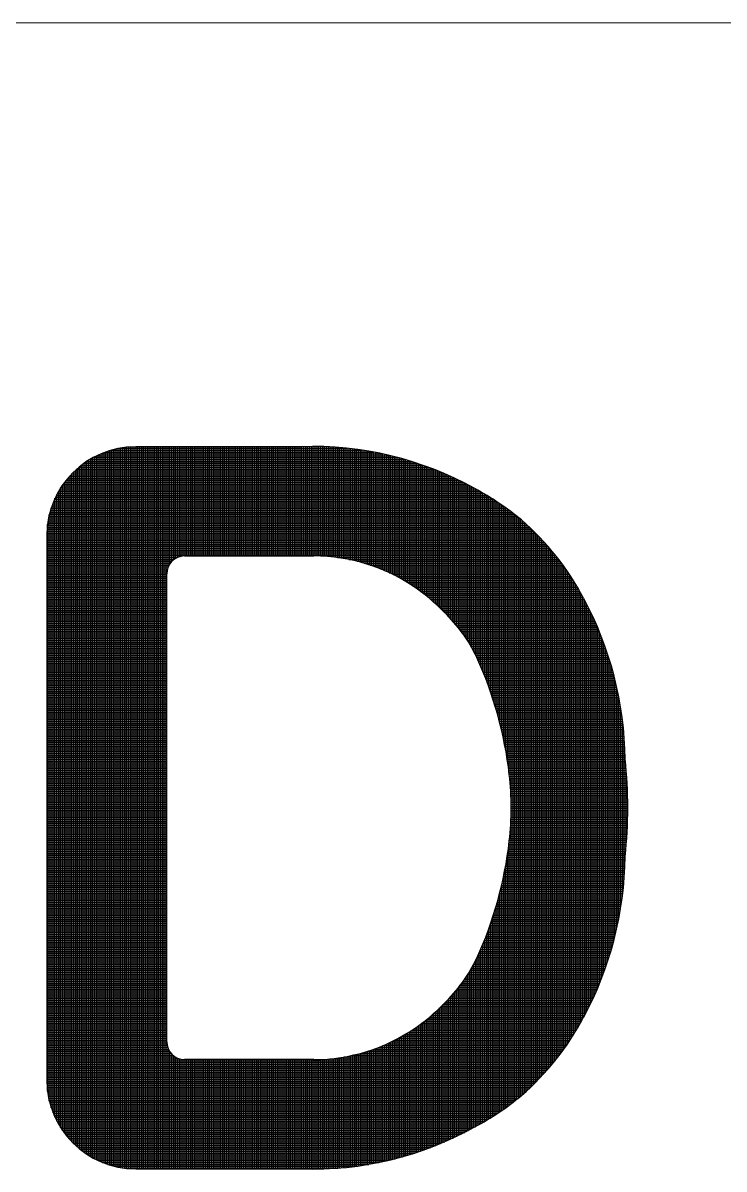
# Model space of a CAD drawing. Header units: inches. Extents: x 1019 to 1860, y -6 to 588.
# Drawn here: x 1694.75 to 1701.21, y 93.17 to 103.73 of the extents above; entities that cross this region are included whole.
import ezdxf

# ---------------------------------------------------------------- set-up
doc = ezdxf.new("R2010")
doc.units = ezdxf.units.IN
doc.header["$MEASUREMENT"] = 0
doc.layers.add('BG 0 -1', color=7, linetype='Continuous')
doc.layers.add('BG ÇÑ±¹Áö¿ª³\xad¹æ±â¼úÁÖ½ÄÈ¸»ç CI', color=7, linetype='Continuous')

msp = doc.modelspace()

# ---------------------------------------------------------------- linework, layer by layer
at = {"layer": 'BG 0 -1', "color": 7, "linetype": 'Continuous', "lineweight": 9}
msp.add_line((1685.763, 103.73), (1835.03, 103.73), dxfattribs=at)
at = {"layer": 'BG ÇÑ±¹Áö¿ª³\xad¹æ±â¼úÁÖ½ÄÈ¸»ç CI', "color": 242, "linetype": 'Continuous', "lineweight": 25, "true_color": 0xd51c29}
for p, q in [((1695.603, 93.193), (1695.603, 99.803)), ((1695.62, 93.189), (1695.62, 99.807)), ((1695.637, 93.185), (1695.637, 99.81)), ((1695.638, 99.81), (1697.741, 99.81)), ((1695.655, 93.182), (1695.655, 99.814)), ((1695.672, 93.179), (1695.672, 99.816)), ((1695.69, 93.177), (1695.69, 99.819)), ((1695.707, 93.175), (1695.707, 99.821)), ((1695.724, 93.173), (1695.724, 99.822)), ((1695.742, 93.172), (1695.742, 99.824)), ((1695.759, 93.171), (1695.759, 99.824)), ((1695.776, 93.171), (1695.776, 99.825)), ((1697.316, 99.825), (1695.791, 99.825)), ((1695.794, 93.171), (1695.794, 99.825)), ((1695.811, 93.171), (1695.811, 99.825)), ((1695.828, 93.171), (1695.828, 99.825)), ((1695.846, 93.171), (1695.846, 99.825)), ((1695.863, 93.171), (1695.863, 99.825)), ((1695.881, 93.171), (1695.881, 99.825)), ((1695.898, 93.171), (1695.898, 99.825)), ((1695.915, 93.171), (1695.915, 99.825)), ((1695.933, 93.171), (1695.933, 99.825)), ((1695.95, 93.171), (1695.95, 99.825)), ((1695.967, 93.171), (1695.967, 99.825)), ((1695.985, 93.171), (1695.985, 99.825)), ((1696.002, 93.171), (1696.002, 99.825)), ((1696.019, 93.171), (1696.019, 99.825)), ((1696.037, 93.171), (1696.037, 99.825)), ((1696.054, 93.171), (1696.054, 99.825)), ((1696.072, 93.171), (1696.072, 99.825)), ((1696.089, 98.717), (1696.089, 99.825)), ((1696.106, 98.749), (1696.106, 99.825)), ((1696.124, 98.769), (1696.124, 99.825)), ((1696.141, 98.784), (1696.141, 99.825)), ((1696.158, 98.796), (1696.158, 99.825)), ((1696.176, 98.805), (1696.176, 99.825)), ((1696.193, 98.811), (1696.193, 99.825)), ((1696.21, 98.815), (1696.21, 99.825)), ((1696.228, 98.817), (1696.228, 99.825)), ((1696.245, 98.818), (1696.245, 99.825)), ((1696.263, 98.818), (1696.263, 99.825)), ((1696.28, 98.818), (1696.28, 99.825)), ((1696.297, 98.818), (1696.297, 99.825)), ((1696.315, 98.818), (1696.315, 99.825)), ((1696.332, 98.818), (1696.332, 99.825)), ((1696.349, 98.818), (1696.349, 99.825)), ((1696.367, 98.818), (1696.367, 99.825)), ((1696.384, 98.818), (1696.384, 99.825)), ((1696.402, 98.818), (1696.402, 99.825)), ((1696.419, 98.818), (1696.419, 99.825)), ((1696.436, 98.818), (1696.436, 99.825)), ((1696.454, 98.818), (1696.454, 99.825)), ((1696.471, 98.818), (1696.471, 99.825)), ((1696.488, 98.818), (1696.488, 99.825)), ((1696.506, 98.818), (1696.506, 99.825)), ((1696.523, 98.818), (1696.523, 99.825)), ((1696.54, 98.818), (1696.54, 99.825)), ((1696.558, 98.818), (1696.558, 99.825)), ((1696.575, 98.818), (1696.575, 99.825)), ((1696.593, 98.818), (1696.593, 99.825)), ((1696.61, 98.818), (1696.61, 99.825)), ((1696.627, 98.818), (1696.627, 99.825)), ((1696.645, 98.818), (1696.645, 99.825)), ((1696.662, 98.818), (1696.662, 99.825)), ((1696.679, 98.818), (1696.679, 99.825)), ((1696.697, 98.818), (1696.697, 99.825)), ((1696.714, 98.818), (1696.714, 99.825)), ((1696.731, 98.818), (1696.731, 99.825)), ((1696.749, 98.818), (1696.749, 99.825)), ((1696.766, 98.818), (1696.766, 99.825)), ((1696.784, 98.818), (1696.784, 99.825)), ((1696.801, 98.818), (1696.801, 99.825)), ((1696.818, 98.818), (1696.818, 99.825)), ((1696.836, 98.818), (1696.836, 99.825)), ((1696.853, 98.818), (1696.853, 99.825)), ((1696.87, 98.818), (1696.87, 99.825)), ((1696.888, 98.818), (1696.888, 99.825)), ((1696.905, 98.818), (1696.905, 99.825)), ((1696.922, 98.818), (1696.922, 99.825)), ((1696.94, 98.818), (1696.94, 99.825)), ((1696.957, 98.818), (1696.957, 99.825)), ((1696.975, 98.818), (1696.975, 99.825)), ((1696.992, 98.818), (1696.992, 99.825)), ((1697.009, 98.818), (1697.009, 99.825)), ((1697.027, 98.818), (1697.027, 99.825)), ((1697.044, 98.818), (1697.044, 99.825)), ((1697.061, 98.818), (1697.061, 99.825)), ((1697.079, 98.818), (1697.079, 99.825)), ((1697.096, 98.818), (1697.096, 99.825)), ((1697.113, 98.818), (1697.113, 99.825)), ((1697.131, 98.818), (1697.131, 99.825)), ((1697.148, 98.818), (1697.148, 99.825)), ((1697.166, 98.818), (1697.166, 99.825)), ((1697.183, 98.818), (1697.183, 99.825)), ((1697.2, 98.818), (1697.2, 99.825)), ((1697.218, 98.818), (1697.218, 99.825)), ((1697.235, 98.818), (1697.235, 99.825)), ((1697.252, 98.818), (1697.252, 99.825)), ((1697.27, 98.818), (1697.27, 99.825)), ((1697.287, 98.818), (1697.287, 99.825)), ((1697.304, 98.818), (1697.304, 99.825)), ((1697.322, 98.818), (1697.322, 99.825)), ((1697.339, 98.818), (1697.339, 99.826)), ((1697.357, 98.818), (1697.357, 99.826)), ((1697.374, 98.818), (1697.374, 99.827)), ((1697.391, 98.818), (1697.391, 99.827)), ((1697.409, 98.818), (1697.409, 99.827)), ((1697.426, 98.818), (1697.426, 99.827)), ((1697.443, 98.818), (1697.443, 99.827)), ((1697.461, 98.818), (1697.461, 99.827)), ((1697.478, 98.817), (1697.478, 99.827)), ((1697.495, 98.817), (1697.495, 99.826)), ((1697.513, 98.816), (1697.513, 99.826)), ((1697.53, 98.815), (1697.53, 99.825)), ((1697.548, 98.814), (1697.548, 99.824)), ((1697.565, 98.812), (1697.565, 99.824)), ((1697.582, 98.811), (1697.582, 99.823)), ((1697.6, 98.809), (1697.6, 99.822)), ((1697.617, 98.807), (1697.617, 99.821)), ((1697.634, 98.805), (1697.634, 99.82)), ((1697.652, 98.803), (1697.652, 99.819)), ((1697.669, 98.801), (1697.669, 99.817)), ((1697.686, 98.798), (1697.686, 99.816)), ((1697.704, 98.795), (1697.704, 99.814)), ((1697.721, 98.792), (1697.721, 99.813)), ((1697.739, 98.789), (1697.739, 99.811)), ((1697.756, 98.785), (1697.756, 99.809)), ((1697.773, 98.782), (1697.773, 99.807)), ((1697.791, 98.778), (1697.791, 99.805)), ((1697.808, 98.774), (1697.808, 99.803)), ((1695.36, 93.293), (1695.36, 99.702)), ((1695.366, 99.706), (1698.274, 99.706)), ((1695.377, 93.283), (1695.377, 99.713)), ((1695.394, 93.273), (1695.394, 99.723)), ((1695.396, 99.724), (1698.212, 99.724)), ((1695.412, 93.264), (1695.412, 99.732)), ((1695.429, 93.255), (1695.429, 99.741)), ((1695.43, 99.741), (1698.144, 99.741)), ((1695.446, 93.247), (1695.446, 99.749)), ((1695.464, 93.239), (1695.464, 99.757)), ((1695.467, 99.758), (1698.068, 99.758)), ((1695.481, 93.231), (1695.481, 99.764)), ((1695.499, 93.225), (1695.499, 99.771)), ((1695.511, 99.776), (1697.981, 99.776)), ((1695.516, 93.218), (1695.516, 99.777)), ((1695.533, 93.212), (1695.533, 99.783)), ((1695.551, 93.207), (1695.551, 99.789)), ((1695.565, 99.793), (1697.878, 99.793)), ((1695.568, 93.202), (1695.568, 99.794)), ((1695.585, 93.197), (1695.585, 99.799)), ((1697.825, 98.77), (1697.825, 99.801)), ((1697.843, 98.766), (1697.843, 99.798)), ((1697.86, 98.761), (1697.86, 99.796)), ((1697.877, 98.756), (1697.877, 99.793)), ((1697.895, 98.751), (1697.895, 99.791)), ((1697.912, 98.746), (1697.912, 99.788)), ((1697.93, 98.741), (1697.93, 99.785)), ((1697.947, 98.735), (1697.947, 99.782)), ((1697.964, 98.729), (1697.964, 99.779)), ((1697.982, 98.723), (1697.982, 99.776)), ((1697.999, 98.717), (1697.999, 99.772)), ((1698.016, 98.71), (1698.016, 99.769)), ((1698.034, 98.703), (1698.034, 99.766)), ((1698.051, 98.696), (1698.051, 99.762)), ((1698.068, 98.689), (1698.068, 99.758)), ((1698.086, 98.682), (1698.086, 99.754)), ((1698.103, 98.674), (1698.103, 99.751)), ((1698.121, 98.666), (1698.121, 99.747)), ((1698.138, 98.658), (1698.138, 99.742)), ((1698.155, 98.65), (1698.155, 99.738)), ((1698.173, 98.641), (1698.173, 99.734)), ((1698.19, 98.632), (1698.19, 99.729)), ((1698.207, 98.623), (1698.207, 99.725)), ((1698.225, 98.614), (1698.225, 99.72)), ((1698.242, 98.604), (1698.242, 99.715)), ((1698.26, 98.594), (1698.26, 99.711)), ((1698.277, 98.583), (1698.277, 99.706)), ((1698.294, 98.573), (1698.294, 99.7)), ((1695.221, 93.402), (1695.221, 99.594)), ((1695.229, 99.602), (1698.574, 99.602)), ((1695.238, 93.385), (1695.238, 99.61)), ((1695.248, 99.619), (1698.531, 99.619)), ((1695.255, 93.37), (1695.255, 99.626)), ((1695.269, 99.637), (1698.485, 99.637)), ((1695.273, 93.355), (1695.273, 99.64)), ((1695.29, 99.654), (1698.437, 99.654)), ((1695.29, 93.341), (1695.29, 99.654)), ((1695.308, 93.328), (1695.308, 99.667)), ((1695.314, 99.672), (1698.386, 99.672)), ((1695.325, 93.316), (1695.325, 99.68)), ((1695.339, 99.689), (1698.332, 99.689)), ((1695.342, 93.304), (1695.342, 99.691)), ((1698.312, 98.562), (1698.312, 99.695)), ((1698.329, 98.551), (1698.329, 99.69)), ((1698.346, 98.539), (1698.346, 99.684)), ((1698.364, 98.528), (1698.364, 99.679)), ((1698.381, 98.515), (1698.381, 99.673)), ((1698.398, 98.503), (1698.398, 99.667)), ((1698.416, 98.49), (1698.416, 99.662)), ((1698.433, 98.477), (1698.433, 99.656)), ((1698.451, 98.464), (1698.451, 99.649)), ((1698.468, 98.45), (1698.468, 99.643)), ((1698.485, 98.436), (1698.485, 99.637)), ((1698.503, 98.421), (1698.503, 99.63)), ((1698.52, 98.406), (1698.52, 99.624)), ((1698.537, 98.391), (1698.537, 99.617)), ((1698.555, 98.375), (1698.555, 99.61)), ((1698.572, 98.359), (1698.572, 99.603)), ((1698.589, 98.343), (1698.589, 99.596)), ((1695.134, 93.5), (1695.134, 99.495)), ((1695.136, 99.498), (1698.803, 99.498)), ((1695.149, 99.515), (1698.768, 99.515)), ((1695.151, 93.478), (1695.151, 99.518)), ((1695.164, 99.533), (1698.732, 99.533)), ((1695.169, 93.457), (1695.169, 99.539)), ((1695.179, 99.55), (1698.695, 99.55)), ((1695.186, 93.437), (1695.186, 99.558)), ((1695.194, 99.567), (1698.656, 99.567)), ((1695.203, 93.419), (1695.203, 99.577)), ((1695.211, 99.585), (1698.616, 99.585)), ((1698.607, 98.326), (1698.607, 99.589)), ((1698.624, 98.308), (1698.624, 99.581)), ((1698.642, 98.291), (1698.642, 99.574)), ((1698.659, 98.274), (1698.659, 99.566)), ((1698.676, 98.256), (1698.676, 99.559)), ((1698.694, 98.238), (1698.694, 99.551)), ((1698.711, 98.219), (1698.711, 99.543)), ((1698.728, 98.199), (1698.728, 99.535)), ((1698.746, 98.178), (1698.746, 99.526)), ((1698.763, 98.157), (1698.763, 99.518)), ((1698.78, 98.134), (1698.78, 99.509)), ((1698.798, 98.111), (1698.798, 99.501)), ((1698.815, 98.087), (1698.815, 99.492)), ((1695.064, 93.611), (1695.064, 99.385)), ((1695.069, 99.394), (1698.995, 99.394)), ((1695.079, 99.411), (1698.965, 99.411)), ((1695.082, 93.579), (1695.082, 99.416)), ((1695.089, 99.428), (1698.933, 99.428)), ((1695.099, 93.551), (1695.099, 99.445)), ((1695.1, 99.446), (1698.902, 99.446)), ((1695.111, 99.463), (1698.87, 99.463)), ((1695.117, 93.525), (1695.117, 99.471)), ((1695.123, 99.481), (1698.837, 99.481)), ((1698.833, 98.061), (1698.833, 99.483)), ((1698.85, 98.034), (1698.85, 99.474)), ((1698.867, 98.006), (1698.867, 99.465)), ((1698.885, 97.976), (1698.885, 99.455)), ((1698.902, 97.945), (1698.902, 99.446)), ((1698.919, 97.911), (1698.919, 99.436)), ((1698.937, 97.875), (1698.937, 99.427)), ((1698.954, 97.836), (1698.954, 99.417)), ((1698.971, 97.796), (1698.971, 99.407)), ((1698.989, 97.754), (1698.989, 99.397)), ((1699.006, 97.711), (1699.006, 99.387)), ((1695.022, 99.29), (1699.159, 99.29)), ((1695.029, 99.307), (1699.134, 99.307)), ((1695.03, 93.686), (1695.03, 99.309)), ((1695.036, 99.324), (1699.108, 99.324)), ((1695.043, 99.342), (1699.081, 99.342)), ((1695.047, 93.646), (1695.047, 99.35)), ((1695.051, 99.359), (1699.053, 99.359)), ((1695.06, 99.376), (1699.025, 99.376)), ((1699.024, 97.666), (1699.024, 99.377)), ((1699.041, 97.619), (1699.041, 99.366)), ((1699.058, 97.57), (1699.058, 99.356)), ((1699.076, 97.518), (1699.076, 99.345)), ((1699.093, 97.464), (1699.093, 99.334)), ((1699.11, 97.406), (1699.11, 99.323)), ((1699.128, 97.345), (1699.128, 99.311)), ((1699.145, 97.279), (1699.145, 99.299)), ((1699.162, 97.207), (1699.162, 99.287)), ((1699.18, 97.128), (1699.18, 99.275)), ((1694.991, 99.185), (1699.3, 99.185)), ((1694.995, 99.203), (1699.278, 99.203)), ((1694.995, 93.794), (1694.995, 99.201)), ((1695, 99.22), (1699.255, 99.22)), ((1695.005, 99.237), (1699.232, 99.237)), ((1695.01, 99.255), (1699.209, 99.255)), ((1695.012, 93.734), (1695.012, 99.262)), ((1695.016, 99.272), (1699.184, 99.272)), ((1699.197, 97.038), (1699.197, 99.263)), ((1699.215, 96.933), (1699.215, 99.25)), ((1699.232, 96.8), (1699.232, 99.238)), ((1699.249, 93.771), (1699.249, 99.225)), ((1699.267, 93.784), (1699.267, 99.211)), ((1699.284, 93.798), (1699.284, 99.198)), ((1699.301, 93.811), (1699.301, 99.184)), ((1699.319, 93.825), (1699.319, 99.17)), ((1694.973, 99.064), (1699.438, 99.064)), ((1694.975, 99.081), (1699.419, 99.081)), ((1694.976, 99.099), (1699.401, 99.099)), ((1694.978, 93.887), (1694.978, 99.108)), ((1694.979, 99.116), (1699.382, 99.116)), ((1694.981, 99.133), (1699.362, 99.133)), ((1694.984, 99.151), (1699.343, 99.151)), ((1694.987, 99.168), (1699.321, 99.168)), ((1699.336, 93.84), (1699.336, 99.156)), ((1699.353, 93.855), (1699.353, 99.141)), ((1699.371, 93.87), (1699.371, 99.126)), ((1699.388, 93.886), (1699.388, 99.11)), ((1699.406, 93.902), (1699.406, 99.094)), ((1699.423, 93.918), (1699.423, 99.078)), ((1694.971, 99.029), (1699.473, 99.029)), ((1694.971, 99.012), (1699.49, 99.012)), ((1694.971, 99.005), (1694.971, 93.991)), ((1694.971, 98.994), (1699.507, 98.994)), ((1694.971, 98.977), (1699.524, 98.977)), ((1694.971, 98.96), (1699.54, 98.96)), ((1694.972, 99.046), (1699.455, 99.046)), ((1699.44, 93.934), (1699.44, 99.061)), ((1699.458, 93.951), (1699.458, 99.044)), ((1699.475, 93.969), (1699.475, 99.027)), ((1699.492, 93.986), (1699.492, 99.009)), ((1699.51, 94.004), (1699.51, 98.992)), ((1699.527, 94.022), (1699.527, 98.973)), ((1694.971, 98.942), (1699.556, 98.942)), ((1694.971, 98.925), (1699.571, 98.925)), ((1694.971, 98.908), (1699.587, 98.908)), ((1694.971, 98.89), (1699.602, 98.89)), ((1694.971, 98.873), (1699.616, 98.873)), ((1694.971, 98.855), (1699.631, 98.855)), ((1699.544, 94.041), (1699.544, 98.955)), ((1699.562, 94.06), (1699.562, 98.935)), ((1699.579, 94.08), (1699.579, 98.916)), ((1699.597, 94.1), (1699.597, 98.896)), ((1699.614, 94.12), (1699.614, 98.876)), ((1699.631, 94.141), (1699.631, 98.855)), ((1694.971, 98.838), (1699.645, 98.838)), ((1694.971, 98.821), (1699.659, 98.821)), ((1694.971, 98.803), (1696.173, 98.803)), ((1694.971, 98.786), (1696.143, 98.786)), ((1694.971, 98.769), (1696.123, 98.769)), ((1694.971, 98.751), (1696.108, 98.751)), ((1696.24, 98.818), (1697.432, 98.818)), ((1697.649, 98.803), (1699.673, 98.803)), ((1697.753, 98.786), (1699.686, 98.786)), ((1697.831, 98.769), (1699.7, 98.769)), ((1697.894, 98.751), (1699.713, 98.751)), ((1699.649, 94.162), (1699.649, 98.834)), ((1699.666, 94.184), (1699.666, 98.812)), ((1699.683, 94.206), (1699.683, 98.79)), ((1699.701, 94.229), (1699.701, 98.767)), ((1694.971, 98.734), (1696.097, 98.734)), ((1694.971, 98.717), (1696.089, 98.717)), ((1694.971, 98.699), (1696.083, 98.699)), ((1694.971, 98.682), (1696.079, 98.682)), ((1694.971, 98.664), (1696.076, 98.664)), ((1694.971, 98.647), (1696.076, 98.647)), ((1696.076, 94.342), (1696.076, 98.654)), ((1697.95, 98.734), (1699.725, 98.734)), ((1697.999, 98.717), (1699.738, 98.717)), ((1698.044, 98.699), (1699.75, 98.699)), ((1698.086, 98.682), (1699.762, 98.682)), ((1698.125, 98.664), (1699.774, 98.664)), ((1698.161, 98.647), (1699.786, 98.647)), ((1699.718, 94.252), (1699.718, 98.744)), ((1699.735, 94.276), (1699.735, 98.72)), ((1699.753, 94.3), (1699.753, 98.695)), ((1699.77, 94.325), (1699.77, 98.67)), ((1699.788, 94.351), (1699.788, 98.645)), ((1694.971, 98.63), (1696.076, 98.63)), ((1694.971, 98.612), (1696.076, 98.612)), ((1694.971, 98.595), (1696.076, 98.595)), ((1694.971, 98.578), (1696.076, 98.578)), ((1694.971, 98.56), (1696.076, 98.56)), ((1694.971, 98.543), (1696.076, 98.543)), ((1698.195, 98.63), (1699.797, 98.63)), ((1698.227, 98.612), (1699.809, 98.612)), ((1698.257, 98.595), (1699.82, 98.595)), ((1698.287, 98.578), (1699.831, 98.578)), ((1698.314, 98.56), (1699.841, 98.56)), ((1698.341, 98.543), (1699.852, 98.543)), ((1699.805, 94.378), (1699.805, 98.618)), ((1699.822, 94.405), (1699.822, 98.591)), ((1699.84, 94.433), (1699.84, 98.563)), ((1694.971, 98.526), (1696.076, 98.526)), ((1694.971, 98.508), (1696.076, 98.508)), ((1694.971, 98.491), (1696.076, 98.491)), ((1694.971, 98.473), (1696.076, 98.473)), ((1694.971, 98.456), (1696.076, 98.456)), ((1694.971, 98.439), (1696.076, 98.439)), ((1698.367, 98.526), (1699.862, 98.526)), ((1698.391, 98.508), (1699.872, 98.508)), ((1698.415, 98.491), (1699.882, 98.491)), ((1698.438, 98.473), (1699.892, 98.473)), ((1698.46, 98.456), (1699.901, 98.456)), ((1698.482, 98.439), (1699.911, 98.439)), ((1699.857, 94.462), (1699.857, 98.534)), ((1699.874, 94.492), (1699.874, 98.504)), ((1699.892, 94.522), (1699.892, 98.473)), ((1699.909, 94.554), (1699.909, 98.441)), ((1694.971, 98.421), (1696.076, 98.421)), ((1694.971, 98.404), (1696.076, 98.404)), ((1694.971, 98.387), (1696.076, 98.387)), ((1694.971, 98.369), (1696.076, 98.369)), ((1694.971, 98.352), (1696.076, 98.352)), ((1694.971, 98.335), (1696.076, 98.335)), ((1698.502, 98.421), (1699.92, 98.421)), ((1698.523, 98.404), (1699.929, 98.404)), ((1698.542, 98.387), (1699.938, 98.387)), ((1698.561, 98.369), (1699.947, 98.369)), ((1698.58, 98.352), (1699.956, 98.352)), ((1698.598, 98.335), (1699.964, 98.335)), ((1699.926, 94.587), (1699.926, 98.409)), ((1699.944, 94.62), (1699.944, 98.375)), ((1699.961, 94.655), (1699.961, 98.341)), ((1694.971, 98.317), (1696.076, 98.317)), ((1694.971, 98.3), (1696.076, 98.3)), ((1694.971, 98.282), (1696.076, 98.282)), ((1694.971, 98.265), (1696.076, 98.265)), ((1694.971, 98.248), (1696.076, 98.248)), ((1694.971, 98.23), (1696.076, 98.23)), ((1698.615, 98.317), (1699.973, 98.317)), ((1698.632, 98.3), (1699.981, 98.3)), ((1698.65, 98.282), (1699.99, 98.282)), ((1698.668, 98.265), (1699.998, 98.265)), ((1698.684, 98.248), (1700.006, 98.248)), ((1698.7, 98.23), (1700.014, 98.23)), ((1699.979, 94.69), (1699.979, 98.306)), ((1699.996, 94.726), (1699.996, 98.269)), ((1700.013, 94.764), (1700.013, 98.231)), ((1694.971, 98.213), (1696.076, 98.213)), ((1694.971, 98.196), (1696.076, 98.196)), ((1694.971, 98.178), (1696.076, 98.178)), ((1694.971, 98.161), (1696.076, 98.161)), ((1694.971, 98.144), (1696.076, 98.144)), ((1694.971, 98.126), (1696.076, 98.126)), ((1698.716, 98.213), (1700.022, 98.213)), ((1698.731, 98.196), (1700.029, 98.196)), ((1698.746, 98.178), (1700.037, 98.178)), ((1698.76, 98.161), (1700.044, 98.161)), ((1698.773, 98.144), (1700.052, 98.144)), ((1698.787, 98.126), (1700.059, 98.126)), ((1700.031, 94.803), (1700.031, 98.192)), ((1700.048, 94.844), (1700.048, 98.152)), ((1694.971, 98.109), (1696.076, 98.109)), ((1694.971, 98.091), (1696.076, 98.091)), ((1694.971, 98.074), (1696.076, 98.074)), ((1694.971, 98.057), (1696.076, 98.057)), ((1694.971, 98.039), (1696.076, 98.039)), ((1694.971, 98.022), (1696.076, 98.022)), ((1698.799, 98.109), (1700.066, 98.109)), ((1698.812, 98.091), (1700.073, 98.091)), ((1698.824, 98.074), (1700.079, 98.074)), ((1698.836, 98.057), (1700.086, 98.057)), ((1698.847, 98.039), (1700.093, 98.039)), ((1698.858, 98.022), (1700.099, 98.022)), ((1700.065, 94.886), (1700.065, 98.11)), ((1700.083, 94.93), (1700.083, 98.066)), ((1700.1, 94.976), (1700.1, 98.02)), ((1694.971, 98.005), (1696.076, 98.005)), ((1694.971, 97.987), (1696.076, 97.987)), ((1694.971, 97.97), (1696.076, 97.97)), ((1694.971, 97.952), (1696.076, 97.952)), ((1694.971, 97.935), (1696.076, 97.935)), ((1694.971, 97.918), (1696.076, 97.918)), ((1698.868, 98.005), (1700.106, 98.005)), ((1698.878, 97.987), (1700.112, 97.987)), ((1698.888, 97.97), (1700.118, 97.97)), ((1698.898, 97.952), (1700.124, 97.952)), ((1698.907, 97.935), (1700.13, 97.935)), ((1698.916, 97.918), (1700.136, 97.918)), ((1700.118, 95.024), (1700.118, 97.971)), ((1700.135, 95.075), (1700.135, 97.92)), ((1694.971, 97.9), (1696.076, 97.9)), ((1694.971, 97.883), (1696.076, 97.883)), ((1694.971, 97.866), (1696.076, 97.866)), ((1694.971, 97.848), (1696.076, 97.848)), ((1694.971, 97.831), (1696.076, 97.831)), ((1694.971, 97.814), (1696.076, 97.814)), ((1694.971, 97.796), (1696.076, 97.796)), ((1698.925, 97.9), (1700.141, 97.9)), ((1698.933, 97.883), (1700.147, 97.883)), ((1698.941, 97.866), (1700.153, 97.866)), ((1698.949, 97.848), (1700.158, 97.848)), ((1698.956, 97.831), (1700.163, 97.831)), ((1698.964, 97.814), (1700.168, 97.814)), ((1698.971, 97.796), (1700.173, 97.796)), ((1700.152, 95.129), (1700.152, 97.867)), ((1700.17, 95.187), (1700.17, 97.809)), ((1694.971, 97.779), (1696.076, 97.779)), ((1694.971, 97.761), (1696.076, 97.761)), ((1694.971, 97.744), (1696.076, 97.744)), ((1694.971, 97.727), (1696.076, 97.727)), ((1694.971, 97.709), (1696.076, 97.709)), ((1694.971, 97.692), (1696.076, 97.692)), ((1698.979, 97.779), (1700.178, 97.779)), ((1698.986, 97.761), (1700.183, 97.761)), ((1698.993, 97.744), (1700.188, 97.744)), ((1699, 97.727), (1700.192, 97.727)), ((1699.007, 97.709), (1700.197, 97.709)), ((1699.013, 97.692), (1700.201, 97.692)), ((1700.187, 95.248), (1700.187, 97.747)), ((1694.971, 97.675), (1696.076, 97.675)), ((1694.971, 97.657), (1696.076, 97.657)), ((1694.971, 97.64), (1696.076, 97.64)), ((1694.971, 97.623), (1696.076, 97.623)), ((1694.971, 97.605), (1696.076, 97.605)), ((1694.971, 97.588), (1696.076, 97.588)), ((1699.02, 97.675), (1700.206, 97.675)), ((1699.027, 97.657), (1700.21, 97.657)), ((1699.033, 97.64), (1700.214, 97.64)), ((1699.039, 97.623), (1700.218, 97.623)), ((1699.046, 97.605), (1700.222, 97.605)), ((1699.052, 97.588), (1700.226, 97.588)), ((1700.204, 95.315), (1700.204, 97.68)), ((1700.222, 95.389), (1700.222, 97.606)), ((1694.971, 97.57), (1696.076, 97.57)), ((1694.971, 97.553), (1696.076, 97.553)), ((1694.971, 97.536), (1696.076, 97.536)), ((1694.971, 97.518), (1696.076, 97.518)), ((1694.971, 97.501), (1696.076, 97.501)), ((1694.971, 97.484), (1696.076, 97.484)), ((1699.058, 97.57), (1700.229, 97.57)), ((1699.064, 97.553), (1700.233, 97.553)), ((1699.07, 97.536), (1700.237, 97.536)), ((1699.076, 97.518), (1700.24, 97.518)), ((1699.081, 97.501), (1700.243, 97.501)), ((1699.087, 97.484), (1700.247, 97.484)), ((1700.239, 95.472), (1700.239, 97.523)), ((1694.971, 97.466), (1696.076, 97.466)), ((1694.971, 97.449), (1696.076, 97.449)), ((1694.971, 97.432), (1696.076, 97.432)), ((1694.971, 97.414), (1696.076, 97.414)), ((1694.971, 97.397), (1696.076, 97.397)), ((1694.971, 97.379), (1696.076, 97.379)), ((1699.092, 97.466), (1700.25, 97.466)), ((1699.098, 97.449), (1700.253, 97.449)), ((1699.103, 97.432), (1700.256, 97.432)), ((1699.108, 97.414), (1700.258, 97.414)), ((1699.113, 97.397), (1700.261, 97.397)), ((1699.118, 97.379), (1700.264, 97.379)), ((1700.256, 95.569), (1700.256, 97.426)), ((1694.971, 97.362), (1696.076, 97.362)), ((1694.971, 97.345), (1696.076, 97.345)), ((1694.971, 97.327), (1696.076, 97.327)), ((1694.971, 97.31), (1696.076, 97.31)), ((1694.971, 97.293), (1696.076, 97.293)), ((1694.971, 97.275), (1696.076, 97.275)), ((1699.123, 97.362), (1700.266, 97.362)), ((1699.128, 97.345), (1700.269, 97.345)), ((1699.132, 97.327), (1700.271, 97.327)), ((1699.137, 97.31), (1700.273, 97.31)), ((1699.142, 97.293), (1700.275, 97.293)), ((1699.146, 97.275), (1700.277, 97.275)), ((1700.274, 95.69), (1700.274, 97.305)), ((1694.971, 97.258), (1696.076, 97.258)), ((1694.971, 97.241), (1696.076, 97.241)), ((1694.971, 97.223), (1696.076, 97.223)), ((1694.971, 97.206), (1696.076, 97.206)), ((1694.971, 97.188), (1696.076, 97.188)), ((1694.971, 97.171), (1696.076, 97.171)), ((1699.15, 97.258), (1700.279, 97.258)), ((1699.155, 97.241), (1700.281, 97.241)), ((1699.159, 97.223), (1700.283, 97.223)), ((1699.163, 97.206), (1700.285, 97.206)), ((1699.167, 97.188), (1700.286, 97.188)), ((1699.171, 97.171), (1700.288, 97.171)), ((1694.971, 97.154), (1696.076, 97.154)), ((1694.971, 97.136), (1696.076, 97.136)), ((1694.971, 97.119), (1696.076, 97.119)), ((1694.971, 97.102), (1696.076, 97.102)), ((1694.971, 97.084), (1696.076, 97.084)), ((1694.971, 97.067), (1696.076, 97.067)), ((1699.174, 97.154), (1700.289, 97.154)), ((1699.178, 97.136), (1700.29, 97.136)), ((1699.182, 97.119), (1700.291, 97.119)), ((1699.185, 97.102), (1700.293, 97.102)), ((1699.189, 97.084), (1700.294, 97.084)), ((1699.192, 97.067), (1700.294, 97.067)), ((1700.291, 95.872), (1700.291, 97.123)), ((1694.971, 97.05), (1696.076, 97.05)), ((1694.971, 97.032), (1696.076, 97.032)), ((1694.971, 97.015), (1696.076, 97.015)), ((1694.971, 96.997), (1696.076, 96.997)), ((1694.971, 96.98), (1696.076, 96.98)), ((1694.971, 96.963), (1696.076, 96.963)), ((1699.195, 97.05), (1700.295, 97.05)), ((1699.198, 97.032), (1700.296, 97.032)), ((1699.201, 97.015), (1700.297, 97.015)), ((1699.204, 96.997), (1700.297, 96.997)), ((1699.207, 96.98), (1700.298, 96.98)), ((1699.21, 96.963), (1700.298, 96.963)), ((1694.971, 96.945), (1696.076, 96.945)), ((1694.971, 96.928), (1696.076, 96.928)), ((1694.971, 96.911), (1696.076, 96.911)), ((1694.971, 96.893), (1696.076, 96.893)), ((1694.971, 96.876), (1696.076, 96.876)), ((1694.971, 96.859), (1696.076, 96.859)), ((1699.213, 96.945), (1700.298, 96.945)), ((1699.215, 96.928), (1700.3, 96.928)), ((1699.218, 96.911), (1700.302, 96.911)), ((1699.22, 96.893), (1700.304, 96.893)), ((1699.223, 96.876), (1700.305, 96.876)), ((1699.225, 96.859), (1700.307, 96.859)), ((1694.971, 96.841), (1696.076, 96.841)), ((1694.971, 96.824), (1696.076, 96.824)), ((1694.971, 96.806), (1696.076, 96.806)), ((1694.971, 96.789), (1696.076, 96.789)), ((1694.971, 96.772), (1696.076, 96.772)), ((1694.971, 96.754), (1696.076, 96.754)), ((1699.227, 96.841), (1700.308, 96.841)), ((1699.229, 96.824), (1700.31, 96.824)), ((1699.231, 96.806), (1700.311, 96.806)), ((1699.233, 96.789), (1700.313, 96.789)), ((1699.235, 96.772), (1700.314, 96.772)), ((1699.237, 96.754), (1700.315, 96.754)), ((1700.309, 96.155), (1700.309, 96.841)), ((1694.971, 96.737), (1696.076, 96.737)), ((1694.971, 96.72), (1696.076, 96.72)), ((1694.971, 96.702), (1696.076, 96.702)), ((1694.971, 96.685), (1696.076, 96.685)), ((1694.971, 96.668), (1696.076, 96.668)), ((1694.971, 96.65), (1696.076, 96.65)), ((1699.238, 96.737), (1700.316, 96.737)), ((1699.24, 96.72), (1700.317, 96.72)), ((1699.241, 96.702), (1700.318, 96.702)), ((1699.242, 96.685), (1700.319, 96.685)), ((1699.243, 96.668), (1700.32, 96.668)), ((1699.244, 96.65), (1700.32, 96.65)), ((1694.971, 96.633), (1696.076, 96.633)), ((1694.971, 96.615), (1696.076, 96.615)), ((1694.971, 96.598), (1696.076, 96.598)), ((1694.971, 96.581), (1696.076, 96.581)), ((1694.971, 96.563), (1696.076, 96.563)), ((1694.971, 96.546), (1696.076, 96.546)), ((1694.971, 96.529), (1696.076, 96.529)), ((1699.245, 96.633), (1700.321, 96.633)), ((1699.246, 96.615), (1700.322, 96.615)), ((1699.247, 96.598), (1700.322, 96.598)), ((1699.247, 96.581), (1700.322, 96.581)), ((1699.248, 96.563), (1700.323, 96.563)), ((1699.248, 96.546), (1700.323, 96.546)), ((1699.248, 96.529), (1700.323, 96.529)), ((1694.971, 96.511), (1696.076, 96.511)), ((1694.971, 96.494), (1696.076, 96.494)), ((1694.971, 96.477), (1696.076, 96.477)), ((1694.971, 96.459), (1696.076, 96.459)), ((1694.971, 96.442), (1696.076, 96.442)), ((1694.971, 96.424), (1696.076, 96.424)), ((1699.248, 96.459), (1700.323, 96.459)), ((1699.248, 96.442), (1700.323, 96.442)), ((1699.248, 96.424), (1700.323, 96.424)), ((1699.249, 96.511), (1700.323, 96.511)), ((1699.249, 96.494), (1700.323, 96.494)), ((1699.249, 96.477), (1700.323, 96.477)), ((1694.971, 96.407), (1696.076, 96.407)), ((1694.971, 96.39), (1696.076, 96.39)), ((1694.971, 96.372), (1696.076, 96.372)), ((1694.971, 96.355), (1696.076, 96.355)), ((1694.971, 96.338), (1696.076, 96.338)), ((1694.971, 96.32), (1696.076, 96.32)), ((1699.243, 96.32), (1700.319, 96.32)), ((1699.244, 96.338), (1700.32, 96.338)), ((1699.245, 96.355), (1700.321, 96.355)), ((1699.246, 96.372), (1700.321, 96.372)), ((1699.247, 96.407), (1700.322, 96.407)), ((1699.247, 96.39), (1700.322, 96.39)), ((1694.971, 96.303), (1696.076, 96.303)), ((1694.971, 96.286), (1696.076, 96.286)), ((1694.971, 96.268), (1696.076, 96.268)), ((1694.971, 96.251), (1696.076, 96.251)), ((1694.971, 96.233), (1696.076, 96.233)), ((1694.971, 96.216), (1696.076, 96.216)), ((1699.234, 96.216), (1700.313, 96.216)), ((1699.236, 96.233), (1700.315, 96.233)), ((1699.237, 96.251), (1700.316, 96.251)), ((1699.239, 96.268), (1700.317, 96.268)), ((1699.24, 96.286), (1700.318, 96.286)), ((1699.242, 96.303), (1700.319, 96.303)), ((1694.971, 96.199), (1696.076, 96.199)), ((1694.971, 96.181), (1696.076, 96.181)), ((1694.971, 96.164), (1696.076, 96.164)), ((1694.971, 96.147), (1696.076, 96.147)), ((1694.971, 96.129), (1696.076, 96.129)), ((1694.971, 96.112), (1696.076, 96.112)), ((1699.222, 96.112), (1700.305, 96.112)), ((1699.224, 96.129), (1700.306, 96.129)), ((1699.226, 96.147), (1700.308, 96.147)), ((1699.228, 96.164), (1700.309, 96.164)), ((1699.23, 96.181), (1700.311, 96.181)), ((1699.232, 96.199), (1700.312, 96.199)), ((1699.232, 93.758), (1699.232, 96.196)), ((1694.971, 96.094), (1696.076, 96.094)), ((1694.971, 96.077), (1696.076, 96.077)), ((1694.971, 96.06), (1696.076, 96.06)), ((1694.971, 96.042), (1696.076, 96.042)), ((1694.971, 96.025), (1696.076, 96.025)), ((1694.971, 96.008), (1696.076, 96.008)), ((1699.206, 96.008), (1700.297, 96.008)), ((1699.209, 96.025), (1700.298, 96.025)), ((1699.211, 96.042), (1700.298, 96.042)), ((1699.214, 96.06), (1700.299, 96.06)), ((1699.215, 93.745), (1699.215, 96.063)), ((1699.217, 96.077), (1700.301, 96.077)), ((1699.219, 96.094), (1700.303, 96.094)), ((1694.971, 95.99), (1696.076, 95.99)), ((1694.971, 95.973), (1696.076, 95.973)), ((1694.971, 95.956), (1696.076, 95.956)), ((1694.971, 95.938), (1696.076, 95.938)), ((1694.971, 95.921), (1696.076, 95.921)), ((1694.971, 95.903), (1696.076, 95.903)), ((1699.187, 95.903), (1700.293, 95.903)), ((1699.19, 95.921), (1700.294, 95.921)), ((1699.194, 95.938), (1700.295, 95.938)), ((1699.197, 93.733), (1699.197, 95.958)), ((1699.197, 95.956), (1700.296, 95.956)), ((1699.2, 95.973), (1700.296, 95.973)), ((1699.203, 95.99), (1700.297, 95.99)), ((1694.971, 95.886), (1696.076, 95.886)), ((1694.971, 95.869), (1696.076, 95.869)), ((1694.971, 95.851), (1696.076, 95.851)), ((1694.971, 95.834), (1696.076, 95.834)), ((1694.971, 95.817), (1696.076, 95.817)), ((1694.971, 95.799), (1696.076, 95.799)), ((1699.165, 95.799), (1700.285, 95.799)), ((1699.169, 95.817), (1700.287, 95.817)), ((1699.173, 95.834), (1700.288, 95.834)), ((1699.176, 95.851), (1700.29, 95.851)), ((1699.18, 95.869), (1700.291, 95.869)), ((1699.18, 93.72), (1699.18, 95.868)), ((1699.184, 95.886), (1700.292, 95.886)), ((1694.971, 95.782), (1696.076, 95.782)), ((1694.971, 95.765), (1696.076, 95.765)), ((1694.971, 95.747), (1696.076, 95.747)), ((1694.971, 95.73), (1696.076, 95.73)), ((1694.971, 95.712), (1696.076, 95.712)), ((1694.971, 95.695), (1696.076, 95.695)), ((1699.14, 95.695), (1700.274, 95.695)), ((1699.144, 95.712), (1700.276, 95.712)), ((1699.145, 93.696), (1699.145, 95.717)), ((1699.148, 95.73), (1700.278, 95.73)), ((1699.153, 95.747), (1700.28, 95.747)), ((1699.157, 95.765), (1700.282, 95.765)), ((1699.161, 95.782), (1700.284, 95.782)), ((1699.162, 93.708), (1699.162, 95.789)), ((1694.971, 95.678), (1696.076, 95.678)), ((1694.971, 95.66), (1696.076, 95.66)), ((1694.971, 95.643), (1696.076, 95.643)), ((1694.971, 95.626), (1696.076, 95.626)), ((1694.971, 95.608), (1696.076, 95.608)), ((1694.971, 95.591), (1696.076, 95.591)), ((1699.11, 93.673), (1699.11, 95.589)), ((1699.111, 95.591), (1700.26, 95.591)), ((1699.116, 95.608), (1700.263, 95.608)), ((1699.121, 95.626), (1700.265, 95.626)), ((1699.126, 95.643), (1700.268, 95.643)), ((1699.128, 93.685), (1699.128, 95.651)), ((1699.13, 95.66), (1700.27, 95.66)), ((1699.135, 95.678), (1700.272, 95.678)), ((1694.971, 95.574), (1696.076, 95.574)), ((1694.971, 95.556), (1696.076, 95.556)), ((1694.971, 95.539), (1696.076, 95.539)), ((1694.971, 95.521), (1696.076, 95.521)), ((1694.971, 95.504), (1696.076, 95.504)), ((1694.971, 95.487), (1696.076, 95.487)), ((1699.076, 93.651), (1699.076, 95.478)), ((1699.079, 95.487), (1700.242, 95.487)), ((1699.084, 95.504), (1700.245, 95.504)), ((1699.09, 95.521), (1700.248, 95.521)), ((1699.093, 93.662), (1699.093, 95.532)), ((1699.095, 95.539), (1700.251, 95.539)), ((1699.1, 95.556), (1700.254, 95.556)), ((1699.106, 95.574), (1700.257, 95.574)), ((1694.971, 95.469), (1696.076, 95.469)), ((1694.971, 95.452), (1696.076, 95.452)), ((1694.971, 95.435), (1696.076, 95.435)), ((1694.971, 95.417), (1696.076, 95.417)), ((1694.971, 95.4), (1696.076, 95.4)), ((1694.971, 95.383), (1696.076, 95.383)), ((1699.041, 93.629), (1699.041, 95.377)), ((1699.043, 95.383), (1700.22, 95.383)), ((1699.049, 95.4), (1700.224, 95.4)), ((1699.055, 95.417), (1700.228, 95.417)), ((1699.058, 93.64), (1699.058, 95.426)), ((1699.061, 95.435), (1700.231, 95.435)), ((1699.067, 95.452), (1700.235, 95.452)), ((1699.073, 95.469), (1700.238, 95.469)), ((1694.971, 95.365), (1696.076, 95.365)), ((1694.971, 95.348), (1696.076, 95.348)), ((1694.971, 95.33), (1696.076, 95.33)), ((1694.971, 95.313), (1696.076, 95.313)), ((1694.971, 95.296), (1696.076, 95.296)), ((1694.971, 95.278), (1696.076, 95.278)), ((1694.971, 95.261), (1696.076, 95.261)), ((1698.997, 95.261), (1700.19, 95.261)), ((1699.004, 95.278), (1700.195, 95.278)), ((1699.006, 93.608), (1699.006, 95.285)), ((1699.01, 95.296), (1700.199, 95.296)), ((1699.017, 95.313), (1700.204, 95.313)), ((1699.024, 95.33), (1700.208, 95.33)), ((1699.024, 93.619), (1699.024, 95.33)), ((1699.03, 95.348), (1700.212, 95.348)), ((1699.037, 95.365), (1700.216, 95.365)), ((1694.971, 95.244), (1696.076, 95.244)), ((1694.971, 95.226), (1696.076, 95.226)), ((1694.971, 95.209), (1696.076, 95.209)), ((1694.971, 95.192), (1696.076, 95.192)), ((1694.971, 95.174), (1696.076, 95.174)), ((1694.971, 95.157), (1696.076, 95.157)), ((1698.953, 95.157), (1700.161, 95.157)), ((1698.954, 93.579), (1698.954, 95.16)), ((1698.96, 95.174), (1700.166, 95.174)), ((1698.968, 95.192), (1700.171, 95.192)), ((1698.971, 93.588), (1698.971, 95.2)), ((1698.975, 95.209), (1700.176, 95.209)), ((1698.982, 95.226), (1700.181, 95.226)), ((1698.989, 93.598), (1698.989, 95.242)), ((1698.99, 95.244), (1700.186, 95.244)), ((1694.971, 95.139), (1696.076, 95.139)), ((1694.971, 95.122), (1696.076, 95.122)), ((1694.971, 95.105), (1696.076, 95.105)), ((1694.971, 95.087), (1696.076, 95.087)), ((1694.971, 95.07), (1696.076, 95.07)), ((1694.971, 95.053), (1696.076, 95.053)), ((1698.902, 93.55), (1698.902, 95.051)), ((1698.903, 95.053), (1700.127, 95.053)), ((1698.912, 95.07), (1700.133, 95.07)), ((1698.919, 93.56), (1698.919, 95.084)), ((1698.921, 95.087), (1700.139, 95.087)), ((1698.929, 95.105), (1700.145, 95.105)), ((1698.937, 95.122), (1700.15, 95.122)), ((1698.937, 93.569), (1698.937, 95.121)), ((1698.945, 95.139), (1700.155, 95.139)), ((1694.971, 95.035), (1696.076, 95.035)), ((1694.971, 95.018), (1696.076, 95.018)), ((1694.971, 95.001), (1696.076, 95.001)), ((1694.971, 94.983), (1696.076, 94.983)), ((1694.971, 94.966), (1696.076, 94.966)), ((1694.971, 94.948), (1696.076, 94.948)), ((1698.842, 94.948), (1700.09, 94.948)), ((1698.85, 93.522), (1698.85, 94.961)), ((1698.853, 94.966), (1700.096, 94.966)), ((1698.863, 94.983), (1700.103, 94.983)), ((1698.867, 93.531), (1698.867, 94.989)), ((1698.874, 95.001), (1700.109, 95.001)), ((1698.884, 95.018), (1700.115, 95.018)), ((1698.885, 93.54), (1698.885, 95.019)), ((1698.894, 95.035), (1700.121, 95.035)), ((1694.971, 94.931), (1696.076, 94.931)), ((1694.971, 94.914), (1696.076, 94.914)), ((1694.971, 94.896), (1696.076, 94.896)), ((1694.971, 94.879), (1696.076, 94.879)), ((1694.971, 94.862), (1696.076, 94.862)), ((1694.971, 94.844), (1696.076, 94.844)), ((1698.763, 93.478), (1698.763, 94.839)), ((1698.767, 94.844), (1700.048, 94.844)), ((1698.78, 93.486), (1698.78, 94.861)), ((1698.781, 94.862), (1700.055, 94.862)), ((1698.794, 94.879), (1700.063, 94.879)), ((1698.798, 93.495), (1698.798, 94.885)), ((1698.806, 94.896), (1700.07, 94.896)), ((1698.815, 93.504), (1698.815, 94.909)), ((1698.818, 94.914), (1700.076, 94.914)), ((1698.83, 94.931), (1700.083, 94.931)), ((1698.833, 93.513), (1698.833, 94.934)), ((1694.971, 94.827), (1696.076, 94.827)), ((1694.971, 94.81), (1696.076, 94.81)), ((1694.971, 94.792), (1696.076, 94.792)), ((1694.971, 94.775), (1696.076, 94.775)), ((1694.971, 94.757), (1696.076, 94.757)), ((1694.971, 94.74), (1696.076, 94.74)), ((1698.676, 93.437), (1698.676, 94.74)), ((1698.677, 94.74), (1700.002, 94.74)), ((1698.693, 94.757), (1700.01, 94.757)), ((1698.694, 93.445), (1698.694, 94.758)), ((1698.709, 94.775), (1700.018, 94.775)), ((1698.711, 93.453), (1698.711, 94.777)), ((1698.724, 94.792), (1700.026, 94.792)), ((1698.728, 93.461), (1698.728, 94.797)), ((1698.739, 94.81), (1700.033, 94.81)), ((1698.746, 93.469), (1698.746, 94.818)), ((1698.753, 94.827), (1700.041, 94.827)), ((1694.971, 94.723), (1696.076, 94.723)), ((1694.971, 94.705), (1696.076, 94.705)), ((1694.971, 94.688), (1696.076, 94.688)), ((1694.971, 94.671), (1696.076, 94.671)), ((1694.971, 94.653), (1696.076, 94.653)), ((1694.971, 94.636), (1696.076, 94.636)), ((1698.571, 94.636), (1699.952, 94.636)), ((1698.572, 93.393), (1698.572, 94.637)), ((1698.589, 93.4), (1698.589, 94.653)), ((1698.59, 94.653), (1699.961, 94.653)), ((1698.607, 94.671), (1699.969, 94.671)), ((1698.607, 93.407), (1698.607, 94.67)), ((1698.624, 94.688), (1699.978, 94.688)), ((1698.624, 93.414), (1698.624, 94.688)), ((1698.642, 94.705), (1699.986, 94.705)), ((1698.642, 93.422), (1698.642, 94.705)), ((1698.659, 93.429), (1698.659, 94.722)), ((1698.66, 94.723), (1699.994, 94.723)), ((1694.971, 94.619), (1696.076, 94.619)), ((1694.971, 94.601), (1696.076, 94.601)), ((1694.971, 94.584), (1696.076, 94.584)), ((1694.971, 94.566), (1696.076, 94.566)), ((1694.971, 94.549), (1696.076, 94.549)), ((1694.971, 94.532), (1696.076, 94.532)), ((1698.45, 94.532), (1699.897, 94.532)), ((1698.451, 93.346), (1698.451, 94.532)), ((1698.468, 93.352), (1698.468, 94.546)), ((1698.472, 94.549), (1699.906, 94.549)), ((1698.485, 93.359), (1698.485, 94.56)), ((1698.493, 94.566), (1699.916, 94.566)), ((1698.503, 93.365), (1698.503, 94.574)), ((1698.514, 94.584), (1699.925, 94.584)), ((1698.52, 93.372), (1698.52, 94.589)), ((1698.533, 94.601), (1699.934, 94.601)), ((1698.537, 93.379), (1698.537, 94.605)), ((1698.553, 94.619), (1699.943, 94.619)), ((1698.555, 93.386), (1698.555, 94.62)), ((1694.971, 94.514), (1696.076, 94.514)), ((1694.971, 94.497), (1696.076, 94.497)), ((1694.971, 94.48), (1696.076, 94.48)), ((1694.971, 94.462), (1696.076, 94.462)), ((1694.971, 94.445), (1696.076, 94.445)), ((1694.971, 94.428), (1696.076, 94.428)), ((1698.294, 93.295), (1698.294, 94.423)), ((1698.302, 94.428), (1699.836, 94.428)), ((1698.312, 93.3), (1698.312, 94.434)), ((1698.329, 94.445), (1699.847, 94.445)), ((1698.329, 93.306), (1698.329, 94.445)), ((1698.346, 93.311), (1698.346, 94.456)), ((1698.355, 94.462), (1699.857, 94.462)), ((1698.364, 93.317), (1698.364, 94.468)), ((1698.38, 94.48), (1699.867, 94.48)), ((1698.381, 93.322), (1698.381, 94.48)), ((1698.398, 93.328), (1698.398, 94.493)), ((1698.404, 94.497), (1699.877, 94.497)), ((1698.416, 93.334), (1698.416, 94.505)), ((1698.428, 94.514), (1699.887, 94.514)), ((1698.433, 93.34), (1698.433, 94.519)), ((1694.971, 94.41), (1696.076, 94.41)), ((1694.971, 94.393), (1696.076, 94.393)), ((1694.971, 94.375), (1696.076, 94.375)), ((1694.971, 94.358), (1696.076, 94.358)), ((1694.971, 94.341), (1696.076, 94.341)), ((1694.971, 94.323), (1696.077, 94.323)), ((1698.086, 93.241), (1698.086, 94.314)), ((1698.103, 93.245), (1698.103, 94.321)), ((1698.107, 94.323), (1699.769, 94.323)), ((1698.121, 93.249), (1698.121, 94.329)), ((1698.138, 93.253), (1698.138, 94.338)), ((1698.145, 94.341), (1699.781, 94.341)), ((1698.155, 93.257), (1698.155, 94.346)), ((1698.173, 93.262), (1698.173, 94.355)), ((1698.179, 94.358), (1699.792, 94.358)), ((1698.19, 93.266), (1698.19, 94.364)), ((1698.207, 93.271), (1698.207, 94.373)), ((1698.212, 94.375), (1699.804, 94.375)), ((1698.225, 93.275), (1698.225, 94.382)), ((1698.242, 93.28), (1698.242, 94.392)), ((1698.244, 94.393), (1699.815, 94.393)), ((1698.26, 93.285), (1698.26, 94.402)), ((1698.274, 94.41), (1699.826, 94.41)), ((1698.277, 93.29), (1698.277, 94.412)), ((1694.971, 94.306), (1696.08, 94.306)), ((1694.971, 94.289), (1696.085, 94.289)), ((1694.971, 94.271), (1696.092, 94.271)), ((1694.971, 94.254), (1696.102, 94.254)), ((1694.971, 94.236), (1696.114, 94.236)), ((1694.971, 94.219), (1696.131, 94.219)), ((1696.089, 93.171), (1696.089, 94.278)), ((1696.106, 93.171), (1696.106, 94.247)), ((1696.124, 93.171), (1696.124, 94.226)), ((1696.141, 93.171), (1696.141, 94.211)), ((1697.739, 93.185), (1697.739, 94.207)), ((1697.756, 93.187), (1697.756, 94.21)), ((1697.773, 93.189), (1697.773, 94.214)), ((1697.791, 93.191), (1697.791, 94.218)), ((1697.798, 94.219), (1699.694, 94.219)), ((1697.808, 93.193), (1697.808, 94.222)), ((1697.825, 93.195), (1697.825, 94.226)), ((1697.843, 93.197), (1697.843, 94.23)), ((1697.86, 93.2), (1697.86, 94.235)), ((1697.867, 94.236), (1699.707, 94.236)), ((1697.877, 93.202), (1697.877, 94.239)), ((1697.895, 93.205), (1697.895, 94.244)), ((1697.912, 93.208), (1697.912, 94.25)), ((1697.926, 94.254), (1699.72, 94.254)), ((1697.93, 93.211), (1697.93, 94.255)), ((1697.947, 93.214), (1697.947, 94.261)), ((1697.964, 93.217), (1697.964, 94.267)), ((1697.978, 94.271), (1699.732, 94.271)), ((1697.982, 93.22), (1697.982, 94.273)), ((1697.999, 93.223), (1697.999, 94.279)), ((1698.016, 93.227), (1698.016, 94.285)), ((1698.024, 94.289), (1699.745, 94.289)), ((1698.034, 93.23), (1698.034, 94.292)), ((1698.051, 93.234), (1698.051, 94.299)), ((1698.068, 94.306), (1699.757, 94.306)), ((1698.068, 93.237), (1698.068, 94.306)), ((1694.971, 94.202), (1696.155, 94.202)), ((1694.971, 94.184), (1696.194, 94.184)), ((1694.971, 94.167), (1699.653, 94.167)), ((1694.971, 94.15), (1699.639, 94.15)), ((1694.971, 94.132), (1699.624, 94.132)), ((1694.971, 94.115), (1699.61, 94.115)), ((1696.158, 93.171), (1696.158, 94.2)), ((1696.176, 93.171), (1696.176, 94.191)), ((1696.193, 93.171), (1696.193, 94.185)), ((1696.21, 93.171), (1696.21, 94.181)), ((1696.228, 93.171), (1696.228, 94.178)), ((1697.432, 94.178), (1696.24, 94.178)), ((1696.245, 93.171), (1696.245, 94.178)), ((1696.263, 93.171), (1696.263, 94.178)), ((1696.28, 93.171), (1696.28, 94.178)), ((1696.297, 93.171), (1696.297, 94.178)), ((1696.315, 93.171), (1696.315, 94.178)), ((1696.332, 93.171), (1696.332, 94.178)), ((1696.349, 93.171), (1696.349, 94.178)), ((1696.367, 93.171), (1696.367, 94.178)), ((1696.384, 93.171), (1696.384, 94.178)), ((1696.402, 93.171), (1696.402, 94.178)), ((1696.419, 93.171), (1696.419, 94.178)), ((1696.436, 93.171), (1696.436, 94.178)), ((1696.454, 93.171), (1696.454, 94.178)), ((1696.471, 93.171), (1696.471, 94.178)), ((1696.488, 93.171), (1696.488, 94.178)), ((1696.506, 93.171), (1696.506, 94.178)), ((1696.523, 93.171), (1696.523, 94.178)), ((1696.54, 93.171), (1696.54, 94.178)), ((1696.558, 93.171), (1696.558, 94.178)), ((1696.575, 93.171), (1696.575, 94.178)), ((1696.593, 93.171), (1696.593, 94.178)), ((1696.61, 93.171), (1696.61, 94.178)), ((1696.627, 93.171), (1696.627, 94.178)), ((1696.645, 93.171), (1696.645, 94.178)), ((1696.662, 93.171), (1696.662, 94.178)), ((1696.679, 93.171), (1696.679, 94.178)), ((1696.697, 93.171), (1696.697, 94.178)), ((1696.714, 93.171), (1696.714, 94.178)), ((1696.731, 93.171), (1696.731, 94.178)), ((1696.749, 93.171), (1696.749, 94.178)), ((1696.766, 93.171), (1696.766, 94.178)), ((1696.784, 93.171), (1696.784, 94.178)), ((1696.801, 93.171), (1696.801, 94.178)), ((1696.818, 93.171), (1696.818, 94.178)), ((1696.836, 93.171), (1696.836, 94.178)), ((1696.853, 93.171), (1696.853, 94.178)), ((1696.87, 93.171), (1696.87, 94.178)), ((1696.888, 93.171), (1696.888, 94.178)), ((1696.905, 93.171), (1696.905, 94.178)), ((1696.922, 93.171), (1696.922, 94.178)), ((1696.94, 93.171), (1696.94, 94.178)), ((1696.957, 93.171), (1696.957, 94.178)), ((1696.975, 93.171), (1696.975, 94.178)), ((1696.992, 93.171), (1696.992, 94.178)), ((1697.009, 93.171), (1697.009, 94.178)), ((1697.027, 93.171), (1697.027, 94.178)), ((1697.044, 93.171), (1697.044, 94.178)), ((1697.061, 93.171), (1697.061, 94.178)), ((1697.079, 93.171), (1697.079, 94.178)), ((1697.096, 93.171), (1697.096, 94.178)), ((1697.113, 93.171), (1697.113, 94.178)), ((1697.131, 93.171), (1697.131, 94.178)), ((1697.148, 93.171), (1697.148, 94.178)), ((1697.166, 93.171), (1697.166, 94.178)), ((1697.183, 93.171), (1697.183, 94.178)), ((1697.2, 93.171), (1697.2, 94.178)), ((1697.218, 93.171), (1697.218, 94.178)), ((1697.235, 93.171), (1697.235, 94.178)), ((1697.252, 93.171), (1697.252, 94.178)), ((1697.27, 93.171), (1697.27, 94.178)), ((1697.287, 93.171), (1697.287, 94.178)), ((1697.304, 93.171), (1697.304, 94.178)), ((1697.322, 93.17), (1697.322, 94.178)), ((1697.339, 93.17), (1697.339, 94.178)), ((1697.357, 93.169), (1697.357, 94.178)), ((1697.374, 93.169), (1697.374, 94.178)), ((1697.391, 93.169), (1697.391, 94.178)), ((1697.409, 93.169), (1697.409, 94.178)), ((1697.426, 93.169), (1697.426, 94.178)), ((1697.443, 93.169), (1697.443, 94.178)), ((1697.461, 93.169), (1697.461, 94.178)), ((1697.478, 93.169), (1697.478, 94.178)), ((1697.495, 93.169), (1697.495, 94.179)), ((1697.513, 93.17), (1697.513, 94.18)), ((1697.53, 93.17), (1697.53, 94.181)), ((1697.548, 93.171), (1697.548, 94.182)), ((1697.565, 93.172), (1697.565, 94.183)), ((1697.579, 94.184), (1699.667, 94.184)), ((1697.582, 93.173), (1697.582, 94.185)), ((1697.6, 93.174), (1697.6, 94.186)), ((1697.617, 93.175), (1697.617, 94.188)), ((1697.634, 93.176), (1697.634, 94.19)), ((1697.652, 93.177), (1697.652, 94.193)), ((1697.669, 93.178), (1697.669, 94.195)), ((1697.686, 93.18), (1697.686, 94.198)), ((1697.704, 93.181), (1697.704, 94.201)), ((1697.711, 94.202), (1699.68, 94.202)), ((1697.721, 93.183), (1697.721, 94.204)), ((1694.971, 94.098), (1699.595, 94.098)), ((1694.971, 94.08), (1699.58, 94.08)), ((1694.971, 94.063), (1699.564, 94.063)), ((1694.971, 94.045), (1699.549, 94.045)), ((1694.971, 94.028), (1699.532, 94.028)), ((1694.971, 94.011), (1699.516, 94.011)), ((1694.971, 93.993), (1699.499, 93.993)), ((1694.971, 93.976), (1699.482, 93.976)), ((1694.972, 93.959), (1699.465, 93.959)), ((1694.973, 93.941), (1699.447, 93.941)), ((1694.974, 93.924), (1699.429, 93.924)), ((1694.975, 93.907), (1699.411, 93.907)), ((1694.977, 93.889), (1699.392, 93.889)), ((1694.98, 93.872), (1699.373, 93.872)), ((1694.982, 93.854), (1699.353, 93.854)), ((1694.986, 93.837), (1699.333, 93.837)), ((1694.989, 93.82), (1699.312, 93.82)), ((1694.993, 93.802), (1699.29, 93.802)), ((1694.997, 93.785), (1699.268, 93.785)), ((1695.002, 93.768), (1699.245, 93.768)), ((1695.007, 93.75), (1699.222, 93.75)), ((1695.013, 93.733), (1699.198, 93.733)), ((1695.019, 93.716), (1699.173, 93.716)), ((1695.025, 93.698), (1699.148, 93.698)), ((1695.032, 93.681), (1699.122, 93.681)), ((1695.039, 93.663), (1699.096, 93.663)), ((1695.047, 93.646), (1699.068, 93.646)), ((1695.055, 93.629), (1699.04, 93.629)), ((1695.064, 93.611), (1699.011, 93.611)), ((1695.073, 93.594), (1698.981, 93.594)), ((1695.083, 93.577), (1698.951, 93.577)), ((1695.094, 93.559), (1698.919, 93.559)), ((1695.105, 93.542), (1698.887, 93.542)), ((1695.117, 93.525), (1698.855, 93.525)), ((1695.129, 93.507), (1698.822, 93.507)), ((1695.142, 93.49), (1698.788, 93.49)), ((1695.156, 93.472), (1698.752, 93.472)), ((1695.17, 93.455), (1698.716, 93.455)), ((1695.186, 93.438), (1698.678, 93.438)), ((1695.202, 93.42), (1698.638, 93.42)), ((1695.219, 93.403), (1698.597, 93.403)), ((1695.238, 93.386), (1698.555, 93.386)), ((1695.257, 93.368), (1698.51, 93.368)), ((1695.278, 93.351), (1698.464, 93.351)), ((1695.301, 93.334), (1698.414, 93.334)), ((1695.325, 93.316), (1698.362, 93.316)), ((1695.351, 93.299), (1698.306, 93.299)), ((1695.38, 93.281), (1698.247, 93.281)), ((1695.411, 93.264), (1698.182, 93.264)), ((1695.446, 93.247), (1698.11, 93.247)), ((1695.486, 93.229), (1698.03, 93.229)), ((1695.534, 93.212), (1697.937, 93.212)), ((1695.594, 93.195), (1697.822, 93.195)), ((1695.687, 93.177), (1697.653, 93.177)), ((1695.791, 93.171), (1697.316, 93.171))]:
    msp.add_line(p, q, dxfattribs=at)
for centre, radius, start, end in [((1695.791, 99.005), 0.82, 90, 180), ((1697.424, 96.774), 3.053, 60.7886, 92.0344), ((1697.725, 97.209), 2.527, 50.182, 61.9206), ((1697.702, 97.259), 2.504, 27.8248, 49.0409), ((1696.24, 98.654), 0.164, 90, 180), ((1697.432, 97.177), 1.641, 55.4025, 90), ((1697.358, 97.07), 1.771, 44.1359, 55.4025), ((1697.09, 96.909), 3.209, 0.6453, 28.2448), ((1697.663, 97.284), 1.404, 25.2805, 46.5493), ((1695.686, 96.404), 3.568, 6.4402, 24.4923), ((1696.331, 96.498), 3.992, 0, 6.4402), ((1696.514, 96.498), 2.735, 353.5598, 6.4402), ((1696.331, 96.498), 3.992, 353.5598, 0), ((1695.686, 96.591), 3.568, 335.5077, 353.5598), ((1697.09, 96.086), 3.209, 331.7552, 359.3547), ((1697.663, 95.712), 1.404, 313.4507, 334.7195), ((1697.358, 95.925), 1.771, 304.5975, 315.8641), ((1697.702, 95.737), 2.504, 310.9591, 332.1752), ((1697.432, 95.819), 1.641, 270, 304.5975), ((1696.24, 94.342), 0.164, 180, 270), ((1695.791, 93.991), 0.82, 180, 270), ((1697.725, 95.787), 2.527, 298.0794, 309.818), ((1697.424, 96.222), 3.053, 267.9656, 299.2114)]:
    msp.add_arc(centre, radius, start, end, dxfattribs=at)

doc.saveas('drawing.dxf')
